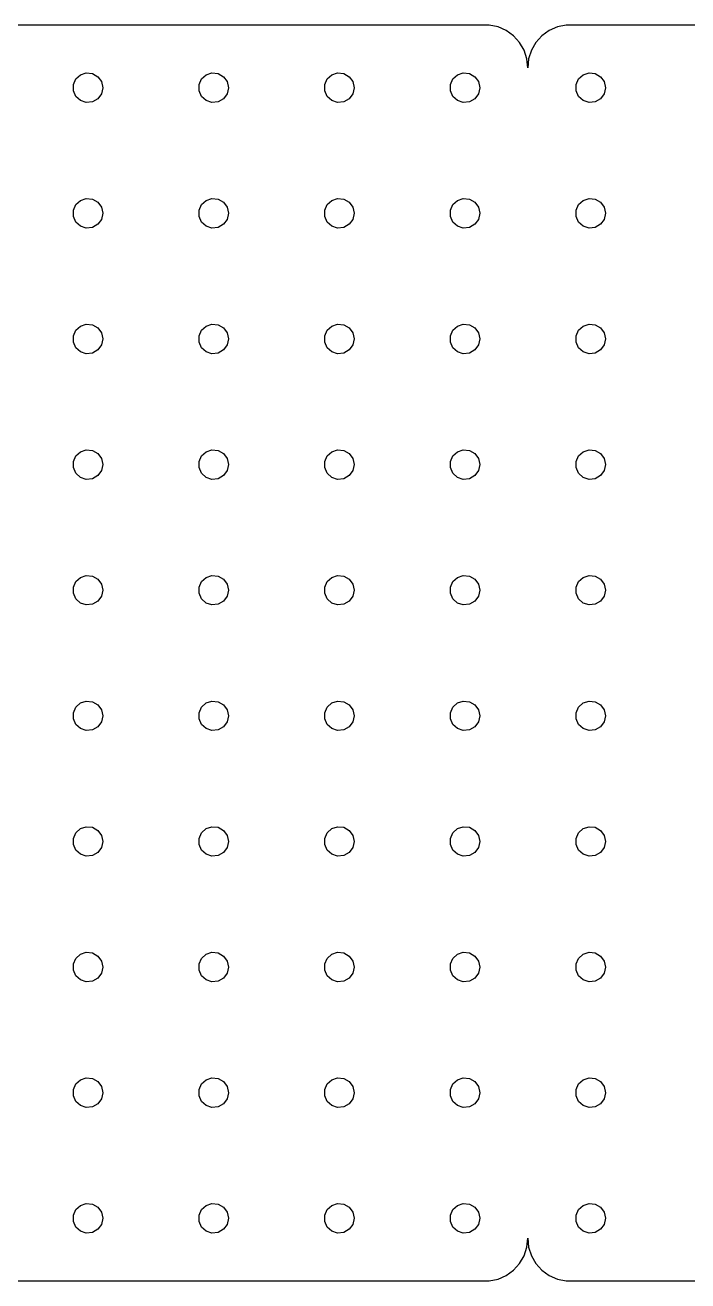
# Model space of a CAD drawing. Header units: metres. Extents: x 0 to 1714, y 0 to 1143.
# Drawn here: x 419.1 to 620.1, y 762.1 to 1142.9 of the extents above; entities that cross this region are included whole.
import ezdxf

# ---------------------------------------------------------------- set-up
doc = ezdxf.new("R2010")
doc.units = ezdxf.units.M

msp = doc.modelspace()

# ---------------------------------------------------------------- linework, layer by layer
for p, q in [((559.859, 1142.93), (11.6411, 1142.93)), ((562.517, 1142.36), (559.859, 1142.93)), ((583.141, 1142.93), (580.483, 1142.36)), ((1131.36, 1142.93), (583.141, 1142.93)), ((565, 1141.26), (562.517, 1142.36)), ((567.199, 1139.66), (565, 1141.26)), ((569.017, 1137.64), (567.199, 1139.66)), ((575.801, 1139.66), (573.983, 1137.64)), ((578, 1141.26), (575.801, 1139.66)), ((580.483, 1142.36), (578, 1141.26)), ((570.376, 1135.29), (569.017, 1137.64)), ((571.216, 1132.7), (570.376, 1135.29)), ((572.624, 1135.29), (571.784, 1132.7)), ((573.983, 1137.64), (572.624, 1135.29)), ((571.5, 1130), (571.216, 1132.7)), ((571.784, 1132.7), (571.5, 1130)), ((434.509, 1126.6), (435.9, 1127.85)), ((435.9, 1127.85), (437.68, 1128.43)), ((437.68, 1128.43), (439.541, 1128.23)), ((439.541, 1128.23), (441.161, 1127.29)), ((472.609, 1126.6), (474, 1127.85)), ((474, 1127.85), (475.78, 1128.43)), ((475.78, 1128.43), (477.641, 1128.23)), ((477.641, 1128.23), (479.261, 1127.29)), ((510.709, 1126.6), (512.1, 1127.85)), ((512.1, 1127.85), (513.88, 1128.43)), ((513.88, 1128.43), (515.741, 1128.23)), ((515.741, 1128.23), (517.361, 1127.29)), ((548.809, 1126.6), (550.2, 1127.85)), ((550.2, 1127.85), (551.98, 1128.43)), ((551.98, 1128.43), (553.841, 1128.23)), ((553.841, 1128.23), (555.461, 1127.29)), ((586.909, 1126.6), (588.3, 1127.85)), ((588.3, 1127.85), (590.08, 1128.43)), ((590.08, 1128.43), (591.941, 1128.23)), ((591.941, 1128.23), (593.561, 1127.29)), ((433.748, 1124.89), (434.509, 1126.6)), ((433.748, 1123.01), (433.748, 1124.89)), ((441.161, 1127.29), (442.261, 1125.78)), ((442.261, 1125.78), (442.65, 1123.95)), ((442.65, 1123.95), (442.261, 1122.12)), ((471.848, 1124.89), (472.609, 1126.6)), ((471.848, 1123.01), (471.848, 1124.89)), ((479.261, 1127.29), (480.361, 1125.78)), ((480.361, 1125.78), (480.75, 1123.95)), ((480.75, 1123.95), (480.361, 1122.12)), ((509.948, 1124.89), (510.709, 1126.6)), ((509.948, 1123.01), (509.948, 1124.89)), ((517.361, 1127.29), (518.461, 1125.78)), ((518.461, 1125.78), (518.85, 1123.95)), ((518.85, 1123.95), (518.461, 1122.12)), ((548.048, 1124.89), (548.809, 1126.6)), ((548.048, 1123.01), (548.048, 1124.89)), ((555.461, 1127.29), (556.561, 1125.78)), ((556.561, 1125.78), (556.95, 1123.95)), ((556.95, 1123.95), (556.561, 1122.12)), ((586.148, 1124.89), (586.909, 1126.6)), ((586.148, 1123.01), (586.148, 1124.89)), ((593.561, 1127.29), (594.661, 1125.78)), ((594.661, 1125.78), (595.05, 1123.95)), ((595.05, 1123.95), (594.661, 1122.12)), ((434.509, 1121.3), (433.748, 1123.01)), ((435.9, 1120.05), (434.509, 1121.3)), ((437.68, 1119.47), (435.9, 1120.05)), ((441.161, 1120.61), (439.541, 1119.67)), ((442.261, 1122.12), (441.161, 1120.61)), ((472.609, 1121.3), (471.848, 1123.01)), ((474, 1120.05), (472.609, 1121.3)), ((475.78, 1119.47), (474, 1120.05)), ((479.261, 1120.61), (477.641, 1119.67)), ((480.361, 1122.12), (479.261, 1120.61)), ((510.709, 1121.3), (509.948, 1123.01)), ((512.1, 1120.05), (510.709, 1121.3)), ((513.88, 1119.47), (512.1, 1120.05)), ((517.361, 1120.61), (515.741, 1119.67)), ((518.461, 1122.12), (517.361, 1120.61)), ((548.809, 1121.3), (548.048, 1123.01)), ((550.2, 1120.05), (548.809, 1121.3)), ((551.98, 1119.47), (550.2, 1120.05)), ((555.461, 1120.61), (553.841, 1119.67)), ((556.561, 1122.12), (555.461, 1120.61)), ((586.909, 1121.3), (586.148, 1123.01)), ((588.3, 1120.05), (586.909, 1121.3)), ((590.08, 1119.47), (588.3, 1120.05)), ((593.561, 1120.61), (591.941, 1119.67)), ((594.661, 1122.12), (593.561, 1120.61)), ((439.541, 1119.67), (437.68, 1119.47)), ((477.641, 1119.67), (475.78, 1119.47)), ((515.741, 1119.67), (513.88, 1119.47)), ((553.841, 1119.67), (551.98, 1119.47)), ((591.941, 1119.67), (590.08, 1119.47)), ((434.509, 1088.5), (435.9, 1089.75)), ((435.9, 1089.75), (437.68, 1090.33)), ((437.68, 1090.33), (439.541, 1090.13)), ((439.541, 1090.13), (441.161, 1089.19)), ((472.609, 1088.5), (474, 1089.75)), ((474, 1089.75), (475.78, 1090.33)), ((475.78, 1090.33), (477.641, 1090.13)), ((477.641, 1090.13), (479.261, 1089.19)), ((510.709, 1088.5), (512.1, 1089.75)), ((512.1, 1089.75), (513.88, 1090.33)), ((513.88, 1090.33), (515.741, 1090.13)), ((515.741, 1090.13), (517.361, 1089.19)), ((548.809, 1088.5), (550.2, 1089.75)), ((550.2, 1089.75), (551.98, 1090.33)), ((551.98, 1090.33), (553.841, 1090.13)), ((553.841, 1090.13), (555.461, 1089.19)), ((586.909, 1088.5), (588.3, 1089.75)), ((588.3, 1089.75), (590.08, 1090.33)), ((590.08, 1090.33), (591.941, 1090.13)), ((591.941, 1090.13), (593.561, 1089.19)), ((433.748, 1086.79), (434.509, 1088.5)), ((433.748, 1084.91), (433.748, 1086.79)), ((441.161, 1089.19), (442.261, 1087.68)), ((442.261, 1087.68), (442.65, 1085.85)), ((442.65, 1085.85), (442.261, 1084.02)), ((471.848, 1086.79), (472.609, 1088.5)), ((471.848, 1084.91), (471.848, 1086.79)), ((479.261, 1089.19), (480.361, 1087.68)), ((480.361, 1087.68), (480.75, 1085.85)), ((480.75, 1085.85), (480.361, 1084.02)), ((509.948, 1086.79), (510.709, 1088.5)), ((509.948, 1084.91), (509.948, 1086.79)), ((517.361, 1089.19), (518.461, 1087.68)), ((518.461, 1087.68), (518.85, 1085.85)), ((518.85, 1085.85), (518.461, 1084.02)), ((548.048, 1086.79), (548.809, 1088.5)), ((548.048, 1084.91), (548.048, 1086.79)), ((555.461, 1089.19), (556.561, 1087.68)), ((556.561, 1087.68), (556.95, 1085.85)), ((556.95, 1085.85), (556.561, 1084.02)), ((586.148, 1086.79), (586.909, 1088.5)), ((586.148, 1084.91), (586.148, 1086.79)), ((593.561, 1089.19), (594.661, 1087.68)), ((594.661, 1087.68), (595.05, 1085.85)), ((595.05, 1085.85), (594.661, 1084.02)), ((434.509, 1083.2), (433.748, 1084.91)), ((435.9, 1081.95), (434.509, 1083.2)), ((437.68, 1081.37), (435.9, 1081.95)), ((441.161, 1082.51), (439.541, 1081.57)), ((442.261, 1084.02), (441.161, 1082.51)), ((472.609, 1083.2), (471.848, 1084.91)), ((474, 1081.95), (472.609, 1083.2)), ((475.78, 1081.37), (474, 1081.95)), ((479.261, 1082.51), (477.641, 1081.57)), ((480.361, 1084.02), (479.261, 1082.51)), ((510.709, 1083.2), (509.948, 1084.91)), ((512.1, 1081.95), (510.709, 1083.2)), ((513.88, 1081.37), (512.1, 1081.95)), ((517.361, 1082.51), (515.741, 1081.57)), ((518.461, 1084.02), (517.361, 1082.51)), ((548.809, 1083.2), (548.048, 1084.91)), ((550.2, 1081.95), (548.809, 1083.2)), ((551.98, 1081.37), (550.2, 1081.95)), ((555.461, 1082.51), (553.841, 1081.57)), ((556.561, 1084.02), (555.461, 1082.51)), ((586.909, 1083.2), (586.148, 1084.91)), ((588.3, 1081.95), (586.909, 1083.2)), ((590.08, 1081.37), (588.3, 1081.95)), ((593.561, 1082.51), (591.941, 1081.57)), ((594.661, 1084.02), (593.561, 1082.51)), ((439.541, 1081.57), (437.68, 1081.37)), ((477.641, 1081.57), (475.78, 1081.37)), ((515.741, 1081.57), (513.88, 1081.37)), ((553.841, 1081.57), (551.98, 1081.37)), ((591.941, 1081.57), (590.08, 1081.37)), ((434.509, 1050.4), (435.9, 1051.65)), ((435.9, 1051.65), (437.68, 1052.23)), ((437.68, 1052.23), (439.541, 1052.03)), ((439.541, 1052.03), (441.161, 1051.09)), ((472.609, 1050.4), (474, 1051.65)), ((474, 1051.65), (475.78, 1052.23)), ((475.78, 1052.23), (477.641, 1052.03)), ((477.641, 1052.03), (479.261, 1051.09)), ((510.709, 1050.4), (512.1, 1051.65)), ((512.1, 1051.65), (513.88, 1052.23)), ((513.88, 1052.23), (515.741, 1052.03)), ((515.741, 1052.03), (517.361, 1051.09)), ((548.809, 1050.4), (550.2, 1051.65)), ((550.2, 1051.65), (551.98, 1052.23)), ((551.98, 1052.23), (553.841, 1052.03)), ((553.841, 1052.03), (555.461, 1051.09)), ((586.909, 1050.4), (588.3, 1051.65)), ((588.3, 1051.65), (590.08, 1052.23)), ((590.08, 1052.23), (591.941, 1052.03)), ((591.941, 1052.03), (593.561, 1051.09)), ((433.748, 1048.69), (434.509, 1050.4)), ((433.748, 1046.81), (433.748, 1048.69)), ((441.161, 1051.09), (442.261, 1049.58)), ((442.261, 1049.58), (442.65, 1047.75)), ((442.65, 1047.75), (442.261, 1045.92)), ((471.848, 1048.69), (472.609, 1050.4)), ((471.848, 1046.81), (471.848, 1048.69)), ((479.261, 1051.09), (480.361, 1049.58)), ((480.361, 1049.58), (480.75, 1047.75)), ((480.75, 1047.75), (480.361, 1045.92)), ((509.948, 1048.69), (510.709, 1050.4)), ((509.948, 1046.81), (509.948, 1048.69)), ((517.361, 1051.09), (518.461, 1049.58)), ((518.461, 1049.58), (518.85, 1047.75)), ((518.85, 1047.75), (518.461, 1045.92)), ((548.048, 1048.69), (548.809, 1050.4)), ((548.048, 1046.81), (548.048, 1048.69)), ((555.461, 1051.09), (556.561, 1049.58)), ((556.561, 1049.58), (556.95, 1047.75)), ((556.95, 1047.75), (556.561, 1045.92)), ((586.148, 1048.69), (586.909, 1050.4)), ((586.148, 1046.81), (586.148, 1048.69)), ((593.561, 1051.09), (594.661, 1049.58)), ((594.661, 1049.58), (595.05, 1047.75)), ((595.05, 1047.75), (594.661, 1045.92)), ((434.509, 1045.1), (433.748, 1046.81)), ((435.9, 1043.85), (434.509, 1045.1)), ((437.68, 1043.27), (435.9, 1043.85)), ((441.161, 1044.41), (439.541, 1043.47)), ((442.261, 1045.92), (441.161, 1044.41)), ((472.609, 1045.1), (471.848, 1046.81)), ((474, 1043.85), (472.609, 1045.1)), ((475.78, 1043.27), (474, 1043.85)), ((479.261, 1044.41), (477.641, 1043.47)), ((480.361, 1045.92), (479.261, 1044.41)), ((510.709, 1045.1), (509.948, 1046.81)), ((512.1, 1043.85), (510.709, 1045.1)), ((513.88, 1043.27), (512.1, 1043.85)), ((517.361, 1044.41), (515.741, 1043.47)), ((518.461, 1045.92), (517.361, 1044.41)), ((548.809, 1045.1), (548.048, 1046.81)), ((550.2, 1043.85), (548.809, 1045.1)), ((551.98, 1043.27), (550.2, 1043.85)), ((555.461, 1044.41), (553.841, 1043.47)), ((556.561, 1045.92), (555.461, 1044.41)), ((586.909, 1045.1), (586.148, 1046.81)), ((588.3, 1043.85), (586.909, 1045.1)), ((590.08, 1043.27), (588.3, 1043.85)), ((593.561, 1044.41), (591.941, 1043.47)), ((594.661, 1045.92), (593.561, 1044.41)), ((439.541, 1043.47), (437.68, 1043.27)), ((477.641, 1043.47), (475.78, 1043.27)), ((515.741, 1043.47), (513.88, 1043.27)), ((553.841, 1043.47), (551.98, 1043.27)), ((591.941, 1043.47), (590.08, 1043.27)), ((434.509, 1012.3), (435.9, 1013.55)), ((435.9, 1013.55), (437.68, 1014.13)), ((437.68, 1014.13), (439.541, 1013.93)), ((439.541, 1013.93), (441.161, 1012.99)), ((472.609, 1012.3), (474, 1013.55)), ((474, 1013.55), (475.78, 1014.13)), ((475.78, 1014.13), (477.641, 1013.93)), ((477.641, 1013.93), (479.261, 1012.99)), ((510.709, 1012.3), (512.1, 1013.55)), ((512.1, 1013.55), (513.88, 1014.13)), ((513.88, 1014.13), (515.741, 1013.93)), ((515.741, 1013.93), (517.361, 1012.99)), ((548.809, 1012.3), (550.2, 1013.55)), ((550.2, 1013.55), (551.98, 1014.13)), ((551.98, 1014.13), (553.841, 1013.93)), ((553.841, 1013.93), (555.461, 1012.99)), ((586.909, 1012.3), (588.3, 1013.55)), ((588.3, 1013.55), (590.08, 1014.13)), ((590.08, 1014.13), (591.941, 1013.93)), ((591.941, 1013.93), (593.561, 1012.99)), ((433.748, 1010.59), (434.509, 1012.3)), ((433.748, 1008.71), (433.748, 1010.59)), ((441.161, 1012.99), (442.261, 1011.48)), ((442.261, 1011.48), (442.65, 1009.65)), ((442.65, 1009.65), (442.261, 1007.82)), ((471.848, 1010.59), (472.609, 1012.3)), ((471.848, 1008.71), (471.848, 1010.59)), ((479.261, 1012.99), (480.361, 1011.48)), ((480.361, 1011.48), (480.75, 1009.65)), ((480.75, 1009.65), (480.361, 1007.82)), ((509.948, 1010.59), (510.709, 1012.3)), ((509.948, 1008.71), (509.948, 1010.59)), ((517.361, 1012.99), (518.461, 1011.48)), ((518.461, 1011.48), (518.85, 1009.65)), ((518.85, 1009.65), (518.461, 1007.82)), ((548.048, 1010.59), (548.809, 1012.3)), ((548.048, 1008.71), (548.048, 1010.59)), ((555.461, 1012.99), (556.561, 1011.48)), ((556.561, 1011.48), (556.95, 1009.65)), ((556.95, 1009.65), (556.561, 1007.82)), ((586.148, 1010.59), (586.909, 1012.3)), ((586.148, 1008.71), (586.148, 1010.59)), ((593.561, 1012.99), (594.661, 1011.48)), ((594.661, 1011.48), (595.05, 1009.65)), ((595.05, 1009.65), (594.661, 1007.82)), ((434.509, 1007), (433.748, 1008.71)), ((435.9, 1005.75), (434.509, 1007)), ((437.68, 1005.17), (435.9, 1005.75)), ((441.161, 1006.31), (439.541, 1005.37)), ((442.261, 1007.82), (441.161, 1006.31)), ((472.609, 1007), (471.848, 1008.71)), ((474, 1005.75), (472.609, 1007)), ((475.78, 1005.17), (474, 1005.75)), ((479.261, 1006.31), (477.641, 1005.37)), ((480.361, 1007.82), (479.261, 1006.31)), ((510.709, 1007), (509.948, 1008.71)), ((512.1, 1005.75), (510.709, 1007)), ((513.88, 1005.17), (512.1, 1005.75)), ((517.361, 1006.31), (515.741, 1005.37)), ((518.461, 1007.82), (517.361, 1006.31)), ((548.809, 1007), (548.048, 1008.71)), ((550.2, 1005.75), (548.809, 1007)), ((551.98, 1005.17), (550.2, 1005.75)), ((555.461, 1006.31), (553.841, 1005.37)), ((556.561, 1007.82), (555.461, 1006.31)), ((586.909, 1007), (586.148, 1008.71)), ((588.3, 1005.75), (586.909, 1007)), ((590.08, 1005.17), (588.3, 1005.75)), ((593.561, 1006.31), (591.941, 1005.37)), ((594.661, 1007.82), (593.561, 1006.31)), ((439.541, 1005.37), (437.68, 1005.17)), ((477.641, 1005.37), (475.78, 1005.17)), ((515.741, 1005.37), (513.88, 1005.17)), ((553.841, 1005.37), (551.98, 1005.17)), ((591.941, 1005.37), (590.08, 1005.17)), ((434.509, 974.195), (435.9, 975.447)), ((435.9, 975.447), (437.68, 976.025)), ((437.68, 976.025), (439.541, 975.83)), ((439.541, 975.83), (441.161, 974.894)), ((472.609, 974.195), (474, 975.447)), ((474, 975.447), (475.78, 976.025)), ((475.78, 976.025), (477.641, 975.83)), ((477.641, 975.83), (479.261, 974.894)), ((510.709, 974.195), (512.1, 975.447)), ((512.1, 975.447), (513.88, 976.025)), ((513.88, 976.025), (515.741, 975.83)), ((515.741, 975.83), (517.361, 974.894)), ((548.809, 974.195), (550.2, 975.447)), ((550.2, 975.447), (551.98, 976.025)), ((551.98, 976.025), (553.841, 975.83)), ((553.841, 975.83), (555.461, 974.894)), ((586.909, 974.195), (588.3, 975.447)), ((588.3, 975.447), (590.08, 976.025)), ((590.08, 976.025), (591.941, 975.83)), ((591.941, 975.83), (593.561, 974.894)), ((433.748, 972.486), (434.509, 974.195)), ((433.748, 970.614), (433.748, 972.486)), ((441.161, 974.894), (442.261, 973.38)), ((442.261, 973.38), (442.65, 971.55)), ((442.65, 971.55), (442.261, 969.72)), ((471.848, 972.486), (472.609, 974.195)), ((471.848, 970.614), (471.848, 972.486)), ((479.261, 974.894), (480.361, 973.38)), ((480.361, 973.38), (480.75, 971.55)), ((480.75, 971.55), (480.361, 969.72)), ((509.948, 972.486), (510.709, 974.195)), ((509.948, 970.614), (509.948, 972.486)), ((517.361, 974.894), (518.461, 973.38)), ((518.461, 973.38), (518.85, 971.55)), ((518.85, 971.55), (518.461, 969.72)), ((548.048, 972.486), (548.809, 974.195)), ((548.048, 970.614), (548.048, 972.486)), ((555.461, 974.894), (556.561, 973.38)), ((556.561, 973.38), (556.95, 971.55)), ((556.95, 971.55), (556.561, 969.72)), ((586.148, 972.486), (586.909, 974.195)), ((586.148, 970.614), (586.148, 972.486)), ((593.561, 974.894), (594.661, 973.38)), ((594.661, 973.38), (595.05, 971.55)), ((595.05, 971.55), (594.661, 969.72)), ((434.509, 968.905), (433.748, 970.614)), ((435.9, 967.653), (434.509, 968.905)), ((437.68, 967.075), (435.9, 967.653)), ((441.161, 968.206), (439.541, 967.27)), ((442.261, 969.72), (441.161, 968.206)), ((472.609, 968.905), (471.848, 970.614)), ((474, 967.653), (472.609, 968.905)), ((475.78, 967.075), (474, 967.653)), ((479.261, 968.206), (477.641, 967.27)), ((480.361, 969.72), (479.261, 968.206)), ((510.709, 968.905), (509.948, 970.614)), ((512.1, 967.653), (510.709, 968.905)), ((513.88, 967.075), (512.1, 967.653)), ((517.361, 968.206), (515.741, 967.27)), ((518.461, 969.72), (517.361, 968.206)), ((548.809, 968.905), (548.048, 970.614)), ((550.2, 967.653), (548.809, 968.905)), ((551.98, 967.075), (550.2, 967.653)), ((555.461, 968.206), (553.841, 967.27)), ((556.561, 969.72), (555.461, 968.206)), ((586.909, 968.905), (586.148, 970.614)), ((588.3, 967.653), (586.909, 968.905)), ((590.08, 967.075), (588.3, 967.653)), ((593.561, 968.206), (591.941, 967.27)), ((594.661, 969.72), (593.561, 968.206)), ((439.541, 967.27), (437.68, 967.075)), ((477.641, 967.27), (475.78, 967.075)), ((515.741, 967.27), (513.88, 967.075)), ((553.841, 967.27), (551.98, 967.075)), ((591.941, 967.27), (590.08, 967.075)), ((434.509, 936.095), (435.9, 937.347)), ((435.9, 937.347), (437.68, 937.925)), ((437.68, 937.925), (439.541, 937.73)), ((439.541, 937.73), (441.161, 936.794)), ((472.609, 936.095), (474, 937.347)), ((474, 937.347), (475.78, 937.925)), ((475.78, 937.925), (477.641, 937.73)), ((477.641, 937.73), (479.261, 936.794)), ((510.709, 936.095), (512.1, 937.347)), ((512.1, 937.347), (513.88, 937.925)), ((513.88, 937.925), (515.741, 937.73)), ((515.741, 937.73), (517.361, 936.794)), ((548.809, 936.095), (550.2, 937.347)), ((550.2, 937.347), (551.98, 937.925)), ((551.98, 937.925), (553.841, 937.73)), ((553.841, 937.73), (555.461, 936.794)), ((586.909, 936.095), (588.3, 937.347)), ((588.3, 937.347), (590.08, 937.925)), ((590.08, 937.925), (591.941, 937.73)), ((591.941, 937.73), (593.561, 936.794)), ((433.748, 934.386), (434.509, 936.095)), ((433.748, 932.514), (433.748, 934.386)), ((441.161, 936.794), (442.261, 935.28)), ((442.261, 935.28), (442.65, 933.45)), ((442.65, 933.45), (442.261, 931.62)), ((471.848, 934.386), (472.609, 936.095)), ((471.848, 932.514), (471.848, 934.386)), ((479.261, 936.794), (480.361, 935.28)), ((480.361, 935.28), (480.75, 933.45)), ((480.75, 933.45), (480.361, 931.62)), ((509.948, 934.386), (510.709, 936.095)), ((509.948, 932.514), (509.948, 934.386)), ((517.361, 936.794), (518.461, 935.28)), ((518.461, 935.28), (518.85, 933.45)), ((518.85, 933.45), (518.461, 931.62)), ((548.048, 934.386), (548.809, 936.095)), ((548.048, 932.514), (548.048, 934.386)), ((555.461, 936.794), (556.561, 935.28)), ((556.561, 935.28), (556.95, 933.45)), ((556.95, 933.45), (556.561, 931.62)), ((586.148, 934.386), (586.909, 936.095)), ((586.148, 932.514), (586.148, 934.386)), ((593.561, 936.794), (594.661, 935.28)), ((594.661, 935.28), (595.05, 933.45)), ((595.05, 933.45), (594.661, 931.62)), ((434.509, 930.805), (433.748, 932.514)), ((435.9, 929.553), (434.509, 930.805)), ((437.68, 928.975), (435.9, 929.553)), ((441.161, 930.106), (439.541, 929.17)), ((442.261, 931.62), (441.161, 930.106)), ((472.609, 930.805), (471.848, 932.514)), ((474, 929.553), (472.609, 930.805)), ((475.78, 928.975), (474, 929.553)), ((479.261, 930.106), (477.641, 929.17)), ((480.361, 931.62), (479.261, 930.106)), ((510.709, 930.805), (509.948, 932.514)), ((512.1, 929.553), (510.709, 930.805)), ((513.88, 928.975), (512.1, 929.553)), ((517.361, 930.106), (515.741, 929.17)), ((518.461, 931.62), (517.361, 930.106)), ((548.809, 930.805), (548.048, 932.514)), ((550.2, 929.553), (548.809, 930.805)), ((551.98, 928.975), (550.2, 929.553)), ((555.461, 930.106), (553.841, 929.17)), ((556.561, 931.62), (555.461, 930.106)), ((586.909, 930.805), (586.148, 932.514)), ((588.3, 929.553), (586.909, 930.805)), ((590.08, 928.975), (588.3, 929.553)), ((593.561, 930.106), (591.941, 929.17)), ((594.661, 931.62), (593.561, 930.106)), ((439.541, 929.17), (437.68, 928.975)), ((477.641, 929.17), (475.78, 928.975)), ((515.741, 929.17), (513.88, 928.975)), ((553.841, 929.17), (551.98, 928.975)), ((591.941, 929.17), (590.08, 928.975)), ((434.509, 897.995), (435.9, 899.247)), ((435.9, 899.247), (437.68, 899.825)), ((437.68, 899.825), (439.541, 899.63)), ((439.541, 899.63), (441.161, 898.694)), ((472.609, 897.995), (474, 899.247)), ((474, 899.247), (475.78, 899.825)), ((475.78, 899.825), (477.641, 899.63)), ((477.641, 899.63), (479.261, 898.694)), ((510.709, 897.995), (512.1, 899.247)), ((512.1, 899.247), (513.88, 899.825)), ((513.88, 899.825), (515.741, 899.63)), ((515.741, 899.63), (517.361, 898.694)), ((548.809, 897.995), (550.2, 899.247)), ((550.2, 899.247), (551.98, 899.825)), ((551.98, 899.825), (553.841, 899.63)), ((553.841, 899.63), (555.461, 898.694)), ((586.909, 897.995), (588.3, 899.247)), ((588.3, 899.247), (590.08, 899.825)), ((590.08, 899.825), (591.941, 899.63)), ((591.941, 899.63), (593.561, 898.694)), ((433.748, 896.286), (434.509, 897.995)), ((433.748, 894.414), (433.748, 896.286)), ((441.161, 898.694), (442.261, 897.18)), ((442.261, 897.18), (442.65, 895.35)), ((442.65, 895.35), (442.261, 893.52)), ((471.848, 896.286), (472.609, 897.995)), ((471.848, 894.414), (471.848, 896.286)), ((479.261, 898.694), (480.361, 897.18)), ((480.361, 897.18), (480.75, 895.35)), ((480.75, 895.35), (480.361, 893.52)), ((509.948, 896.286), (510.709, 897.995)), ((509.948, 894.414), (509.948, 896.286)), ((517.361, 898.694), (518.461, 897.18)), ((518.461, 897.18), (518.85, 895.35)), ((518.85, 895.35), (518.461, 893.52)), ((548.048, 896.286), (548.809, 897.995)), ((548.048, 894.414), (548.048, 896.286)), ((555.461, 898.694), (556.561, 897.18)), ((556.561, 897.18), (556.95, 895.35)), ((556.95, 895.35), (556.561, 893.52)), ((586.148, 896.286), (586.909, 897.995)), ((586.148, 894.414), (586.148, 896.286)), ((593.561, 898.694), (594.661, 897.18)), ((594.661, 897.18), (595.05, 895.35)), ((595.05, 895.35), (594.661, 893.52)), ((434.509, 892.705), (433.748, 894.414)), ((435.9, 891.453), (434.509, 892.705)), ((437.68, 890.875), (435.9, 891.453)), ((441.161, 892.006), (439.541, 891.07)), ((442.261, 893.52), (441.161, 892.006)), ((472.609, 892.705), (471.848, 894.414)), ((474, 891.453), (472.609, 892.705)), ((475.78, 890.875), (474, 891.453)), ((479.261, 892.006), (477.641, 891.07)), ((480.361, 893.52), (479.261, 892.006)), ((510.709, 892.705), (509.948, 894.414)), ((512.1, 891.453), (510.709, 892.705)), ((513.88, 890.875), (512.1, 891.453)), ((517.361, 892.006), (515.741, 891.07)), ((518.461, 893.52), (517.361, 892.006)), ((548.809, 892.705), (548.048, 894.414)), ((550.2, 891.453), (548.809, 892.705)), ((551.98, 890.875), (550.2, 891.453)), ((555.461, 892.006), (553.841, 891.07)), ((556.561, 893.52), (555.461, 892.006)), ((586.909, 892.705), (586.148, 894.414)), ((588.3, 891.453), (586.909, 892.705)), ((590.08, 890.875), (588.3, 891.453)), ((593.561, 892.006), (591.941, 891.07)), ((594.661, 893.52), (593.561, 892.006)), ((439.541, 891.07), (437.68, 890.875)), ((477.641, 891.07), (475.78, 890.875)), ((515.741, 891.07), (513.88, 890.875)), ((553.841, 891.07), (551.98, 890.875)), ((591.941, 891.07), (590.08, 890.875)), ((434.509, 859.895), (435.9, 861.147)), ((435.9, 861.147), (437.68, 861.725)), ((437.68, 861.725), (439.541, 861.53)), ((439.541, 861.53), (441.161, 860.594)), ((472.609, 859.895), (474, 861.147)), ((474, 861.147), (475.78, 861.725)), ((475.78, 861.725), (477.641, 861.53)), ((477.641, 861.53), (479.261, 860.594)), ((510.709, 859.895), (512.1, 861.147)), ((512.1, 861.147), (513.88, 861.725)), ((513.88, 861.725), (515.741, 861.53)), ((515.741, 861.53), (517.361, 860.594)), ((548.809, 859.895), (550.2, 861.147)), ((550.2, 861.147), (551.98, 861.725)), ((551.98, 861.725), (553.841, 861.53)), ((553.841, 861.53), (555.461, 860.594)), ((586.909, 859.895), (588.3, 861.147)), ((588.3, 861.147), (590.08, 861.725)), ((590.08, 861.725), (591.941, 861.53)), ((591.941, 861.53), (593.561, 860.594)), ((433.748, 858.186), (434.509, 859.895)), ((433.748, 856.314), (433.748, 858.186)), ((441.161, 860.594), (442.261, 859.08)), ((442.261, 859.08), (442.65, 857.25)), ((442.65, 857.25), (442.261, 855.42)), ((471.848, 858.186), (472.609, 859.895)), ((471.848, 856.314), (471.848, 858.186)), ((479.261, 860.594), (480.361, 859.08)), ((480.361, 859.08), (480.75, 857.25)), ((480.75, 857.25), (480.361, 855.42)), ((509.948, 858.186), (510.709, 859.895)), ((509.948, 856.314), (509.948, 858.186)), ((517.361, 860.594), (518.461, 859.08)), ((518.461, 859.08), (518.85, 857.25)), ((518.85, 857.25), (518.461, 855.42)), ((548.048, 858.186), (548.809, 859.895)), ((548.048, 856.314), (548.048, 858.186)), ((555.461, 860.594), (556.561, 859.08)), ((556.561, 859.08), (556.95, 857.25)), ((556.95, 857.25), (556.561, 855.42)), ((586.148, 858.186), (586.909, 859.895)), ((586.148, 856.314), (586.148, 858.186)), ((593.561, 860.594), (594.661, 859.08)), ((594.661, 859.08), (595.05, 857.25)), ((595.05, 857.25), (594.661, 855.42)), ((434.509, 854.605), (433.748, 856.314)), ((435.9, 853.353), (434.509, 854.605)), ((437.68, 852.775), (435.9, 853.353)), ((441.161, 853.906), (439.541, 852.97)), ((442.261, 855.42), (441.161, 853.906)), ((472.609, 854.605), (471.848, 856.314)), ((474, 853.353), (472.609, 854.605)), ((475.78, 852.775), (474, 853.353)), ((479.261, 853.906), (477.641, 852.97)), ((480.361, 855.42), (479.261, 853.906)), ((510.709, 854.605), (509.948, 856.314)), ((512.1, 853.353), (510.709, 854.605)), ((513.88, 852.775), (512.1, 853.353)), ((517.361, 853.906), (515.741, 852.97)), ((518.461, 855.42), (517.361, 853.906)), ((548.809, 854.605), (548.048, 856.314)), ((550.2, 853.353), (548.809, 854.605)), ((551.98, 852.775), (550.2, 853.353)), ((555.461, 853.906), (553.841, 852.97)), ((556.561, 855.42), (555.461, 853.906)), ((586.909, 854.605), (586.148, 856.314)), ((588.3, 853.353), (586.909, 854.605)), ((590.08, 852.775), (588.3, 853.353)), ((593.561, 853.906), (591.941, 852.97)), ((594.661, 855.42), (593.561, 853.906)), ((439.541, 852.97), (437.68, 852.775)), ((477.641, 852.97), (475.78, 852.775)), ((515.741, 852.97), (513.88, 852.775)), ((553.841, 852.97), (551.98, 852.775)), ((591.941, 852.97), (590.08, 852.775)), ((434.509, 821.795), (435.9, 823.047)), ((435.9, 823.047), (437.68, 823.625)), ((437.68, 823.625), (439.541, 823.43)), ((439.541, 823.43), (441.161, 822.494)), ((472.609, 821.795), (474, 823.047)), ((474, 823.047), (475.78, 823.625)), ((475.78, 823.625), (477.641, 823.43)), ((477.641, 823.43), (479.261, 822.494)), ((510.709, 821.795), (512.1, 823.047)), ((512.1, 823.047), (513.88, 823.625)), ((513.88, 823.625), (515.741, 823.43)), ((515.741, 823.43), (517.361, 822.494)), ((548.809, 821.795), (550.2, 823.047)), ((550.2, 823.047), (551.98, 823.625)), ((551.98, 823.625), (553.841, 823.43)), ((553.841, 823.43), (555.461, 822.494)), ((586.909, 821.795), (588.3, 823.047)), ((588.3, 823.047), (590.08, 823.625)), ((590.08, 823.625), (591.941, 823.43)), ((591.941, 823.43), (593.561, 822.494)), ((433.748, 820.086), (434.509, 821.795)), ((433.748, 818.214), (433.748, 820.086)), ((441.161, 822.494), (442.261, 820.98)), ((442.261, 820.98), (442.65, 819.15)), ((442.65, 819.15), (442.261, 817.32)), ((471.848, 820.086), (472.609, 821.795)), ((471.848, 818.214), (471.848, 820.086)), ((479.261, 822.494), (480.361, 820.98)), ((480.361, 820.98), (480.75, 819.15)), ((480.75, 819.15), (480.361, 817.32)), ((509.948, 820.086), (510.709, 821.795)), ((509.948, 818.214), (509.948, 820.086)), ((517.361, 822.494), (518.461, 820.98)), ((518.461, 820.98), (518.85, 819.15)), ((518.85, 819.15), (518.461, 817.32)), ((548.048, 820.086), (548.809, 821.795)), ((548.048, 818.214), (548.048, 820.086)), ((555.461, 822.494), (556.561, 820.98)), ((556.561, 820.98), (556.95, 819.15)), ((556.95, 819.15), (556.561, 817.32)), ((586.148, 820.086), (586.909, 821.795)), ((586.148, 818.214), (586.148, 820.086)), ((593.561, 822.494), (594.661, 820.98)), ((594.661, 820.98), (595.05, 819.15)), ((595.05, 819.15), (594.661, 817.32)), ((434.509, 816.505), (433.748, 818.214)), ((435.9, 815.253), (434.509, 816.505)), ((437.68, 814.675), (435.9, 815.253)), ((441.161, 815.806), (439.541, 814.87)), ((442.261, 817.32), (441.161, 815.806)), ((472.609, 816.505), (471.848, 818.214)), ((474, 815.253), (472.609, 816.505)), ((475.78, 814.675), (474, 815.253)), ((479.261, 815.806), (477.641, 814.87)), ((480.361, 817.32), (479.261, 815.806)), ((510.709, 816.505), (509.948, 818.214)), ((512.1, 815.253), (510.709, 816.505)), ((513.88, 814.675), (512.1, 815.253)), ((517.361, 815.806), (515.741, 814.87)), ((518.461, 817.32), (517.361, 815.806)), ((548.809, 816.505), (548.048, 818.214)), ((550.2, 815.253), (548.809, 816.505)), ((551.98, 814.675), (550.2, 815.253)), ((555.461, 815.806), (553.841, 814.87)), ((556.561, 817.32), (555.461, 815.806)), ((586.909, 816.505), (586.148, 818.214)), ((588.3, 815.253), (586.909, 816.505)), ((590.08, 814.675), (588.3, 815.253)), ((593.561, 815.806), (591.941, 814.87)), ((594.661, 817.32), (593.561, 815.806)), ((439.541, 814.87), (437.68, 814.675)), ((477.641, 814.87), (475.78, 814.675)), ((515.741, 814.87), (513.88, 814.675)), ((553.841, 814.87), (551.98, 814.675)), ((591.941, 814.87), (590.08, 814.675)), ((434.509, 783.695), (435.9, 784.947)), ((435.9, 784.947), (437.68, 785.525)), ((437.68, 785.525), (439.541, 785.33)), ((439.541, 785.33), (441.161, 784.394)), ((472.609, 783.695), (474, 784.947)), ((474, 784.947), (475.78, 785.525)), ((475.78, 785.525), (477.641, 785.33)), ((477.641, 785.33), (479.261, 784.394)), ((510.709, 783.695), (512.1, 784.947)), ((512.1, 784.947), (513.88, 785.525)), ((513.88, 785.525), (515.741, 785.33)), ((515.741, 785.33), (517.361, 784.394)), ((548.809, 783.695), (550.2, 784.947)), ((550.2, 784.947), (551.98, 785.525)), ((551.98, 785.525), (553.841, 785.33)), ((553.841, 785.33), (555.461, 784.394)), ((586.909, 783.695), (588.3, 784.947)), ((588.3, 784.947), (590.08, 785.525)), ((590.08, 785.525), (591.941, 785.33)), ((591.941, 785.33), (593.561, 784.394)), ((433.748, 781.986), (434.509, 783.695)), ((433.748, 780.114), (433.748, 781.986)), ((441.161, 784.394), (442.261, 782.88)), ((442.261, 782.88), (442.65, 781.05)), ((442.65, 781.05), (442.261, 779.22)), ((471.848, 781.986), (472.609, 783.695)), ((471.848, 780.114), (471.848, 781.986)), ((479.261, 784.394), (480.361, 782.88)), ((480.361, 782.88), (480.75, 781.05)), ((480.75, 781.05), (480.361, 779.22)), ((509.948, 781.986), (510.709, 783.695)), ((509.948, 780.114), (509.948, 781.986)), ((517.361, 784.394), (518.461, 782.88)), ((518.461, 782.88), (518.85, 781.05)), ((518.85, 781.05), (518.461, 779.22)), ((548.048, 781.986), (548.809, 783.695)), ((548.048, 780.114), (548.048, 781.986)), ((555.461, 784.394), (556.561, 782.88)), ((556.561, 782.88), (556.95, 781.05)), ((556.95, 781.05), (556.561, 779.22)), ((586.148, 781.986), (586.909, 783.695)), ((586.148, 780.114), (586.148, 781.986)), ((593.561, 784.394), (594.661, 782.88)), ((594.661, 782.88), (595.05, 781.05)), ((595.05, 781.05), (594.661, 779.22)), ((434.509, 778.405), (433.748, 780.114)), ((435.9, 777.153), (434.509, 778.405)), ((437.68, 776.575), (435.9, 777.153)), ((441.161, 777.706), (439.541, 776.77)), ((442.261, 779.22), (441.161, 777.706)), ((472.609, 778.405), (471.848, 780.114)), ((474, 777.153), (472.609, 778.405)), ((475.78, 776.575), (474, 777.153)), ((479.261, 777.706), (477.641, 776.77)), ((480.361, 779.22), (479.261, 777.706)), ((510.709, 778.405), (509.948, 780.114)), ((512.1, 777.153), (510.709, 778.405)), ((513.88, 776.575), (512.1, 777.153)), ((517.361, 777.706), (515.741, 776.77)), ((518.461, 779.22), (517.361, 777.706)), ((548.809, 778.405), (548.048, 780.114)), ((550.2, 777.153), (548.809, 778.405)), ((551.98, 776.575), (550.2, 777.153)), ((555.461, 777.706), (553.841, 776.77)), ((556.561, 779.22), (555.461, 777.706)), ((586.909, 778.405), (586.148, 780.114)), ((588.3, 777.153), (586.909, 778.405)), ((590.08, 776.575), (588.3, 777.153)), ((593.561, 777.706), (591.941, 776.77)), ((594.661, 779.22), (593.561, 777.706)), ((439.541, 776.77), (437.68, 776.575)), ((477.641, 776.77), (475.78, 776.575)), ((515.741, 776.77), (513.88, 776.575)), ((553.841, 776.77), (551.98, 776.575)), ((571.216, 772.297), (571.5, 775)), ((571.5, 775), (571.784, 772.297)), ((591.941, 776.77), (590.08, 776.575)), ((569.017, 767.359), (570.376, 769.712)), ((570.376, 769.712), (571.216, 772.297)), ((571.784, 772.297), (572.624, 769.712)), ((572.624, 769.712), (573.983, 767.359)), ((567.199, 765.339), (569.017, 767.359)), ((573.983, 767.359), (575.801, 765.339)), ((11.6411, 762.071), (559.859, 762.071)), ((559.859, 762.071), (562.517, 762.636)), ((562.517, 762.636), (565, 763.742)), ((565, 763.742), (567.199, 765.339)), ((575.801, 765.339), (578, 763.742)), ((578, 763.742), (580.483, 762.636)), ((580.483, 762.636), (583.141, 762.071)), ((583.141, 762.071), (1131.36, 762.071))]:
    msp.add_line(p, q)

doc.saveas('drawing.dxf')
